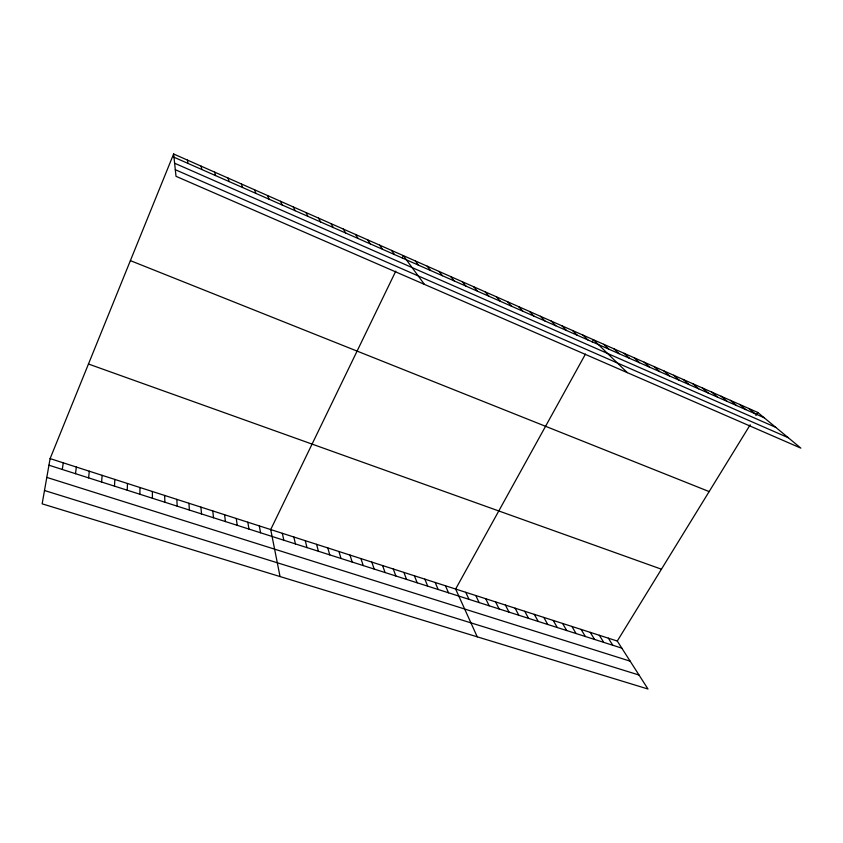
<?xml version="1.0" encoding="UTF-8"?>
<svg xmlns="http://www.w3.org/2000/svg" width="843" height="843" viewBox="0 0 843 843"><rect width="100%" height="100%" fill="white"/><g stroke="black" fill="none" stroke-linecap="round" stroke-linejoin="round"><path stroke-width="1.26" d="M139.885 494.251L139.97 487.507M127.24 490.204L127.472 483.492M114.479 486.137L114.859 479.435M101.603 482.017L102.129 475.336M88.61 477.876L89.295 471.205M75.512 473.692L76.344 467.043M62.287 469.467L63.288 462.839M50.106 458.603L42.15 503.84L647.982 689.016L617.276 641.049L50.106 458.603L173.626 153.984L757.783 412.469L800.85 448.128L176.018 176.324L173.626 153.984M395.778 271.161L270.708 529.562L280.034 576.549M402.227 257.842L403.302 255.619L424.429 284.386M585.453 354.102L455.631 589.057L477.233 636.823M592.176 341.942L593.398 339.729L627.329 372.648M617.276 641.049L750.196 424.798M755.918 415.494L757.783 412.469M44.489 490.51L639.036 675.032M46.797 477.391L630.153 661.154M48.947 465.21L621.818 648.141M88.462 364.018L661.439 569.204M130.38 260.635L709.153 491.574M175.312 169.706L788.258 437.707M174.617 163.226L775.781 427.369M173.974 157.23L764.127 417.717M748.732 408.465L755.001 413.692M739.606 404.419L745.813 409.635M730.407 400.351L736.54 405.546M721.134 396.252L727.193 401.416M711.787 392.111L717.772 397.264M702.367 387.949L708.278 393.07M692.862 383.744L698.699 388.844M683.283 379.498L689.037 384.577M673.631 375.23L679.3 380.277M663.884 370.92L669.479 375.946M654.073 366.579L659.584 371.573M644.168 362.195L649.595 367.169M634.189 357.78L639.521 362.722M624.115 353.322L629.363 358.233M613.967 348.833L619.12 353.712M603.725 344.302L608.794 349.16M582.977 335.124L587.866 339.919M572.481 330.477L577.265 335.24M561.881 325.788L566.57 330.519M551.196 321.057L555.779 325.756M540.416 316.283L544.894 320.951M529.541 311.467L533.914 316.104M518.561 306.62L522.839 311.215M507.497 301.72L511.659 306.283M496.327 296.778L500.384 301.299M485.062 291.794L489.003 296.283M473.703 286.768L477.517 291.214M462.227 281.688L465.937 286.104M450.657 276.567L454.24 280.94M438.982 271.404L442.449 275.724M427.201 266.188L430.531 270.477M415.304 260.93L418.518 265.166M391.521 250.403L394.471 254.554M379.624 245.144L382.448 249.243M367.632 239.833L370.319 243.89M355.525 234.47L358.075 238.485M608.34 638.172L612.808 645.264M599.331 635.274L603.725 642.366M590.248 632.355L594.578 639.447M343.301 229.064L345.714 233.037M581.101 629.415L585.358 636.497M571.891 626.454L576.075 633.536M330.972 223.606L333.248 227.526M562.608 623.462L566.707 630.543M553.25 620.459L557.276 627.529M543.819 617.424L547.771 624.494M318.528 218.105L320.656 221.972M534.325 614.368L538.192 621.439M524.757 611.291L528.54 618.362M515.105 608.182L518.814 615.253M305.967 212.541L307.948 216.366M505.389 605.053L509.014 612.123M495.589 601.902L499.13 608.962M485.716 598.73L489.172 605.78M293.29 206.935L295.124 210.697M475.768 595.527L479.13 602.576M465.736 592.302L469.014 599.352M280.487 201.277L282.173 204.986M445.441 585.78L448.539 592.808M435.178 582.471L438.17 589.499M267.568 195.555L269.096 199.211M424.83 579.141L427.728 586.159M414.398 575.79L417.19 582.798M403.871 572.408L406.579 579.415M254.533 189.791L255.903 193.384M393.27 568.993L395.873 575.99M382.585 565.558L385.082 572.545M371.805 562.091L374.197 569.067M241.372 183.964L242.573 187.504M360.941 558.593L363.228 565.569M349.993 555.073L352.163 562.039M228.074 178.084L229.117 181.572M338.939 551.512L341.015 558.477M327.811 547.929L329.761 554.884M316.578 544.325L318.422 551.259M214.659 172.141L215.534 175.576M305.261 540.679L306.978 547.602M293.838 537.002L295.45 543.925M282.321 533.303L283.817 540.205M201.119 166.155L201.814 169.517M259.317 525.906L260.561 532.787M247.831 522.207L248.948 529.077M187.441 160.096L187.968 163.405M236.251 518.477L237.241 525.337M224.565 514.725L225.439 521.564M212.784 510.932L213.521 517.76M200.908 507.107L201.519 513.924M188.927 503.26L189.401 510.057M176.84 499.372L177.188 506.158M164.659 495.452L164.859 502.217M152.372 491.501L152.425 498.255"/></g></svg>
